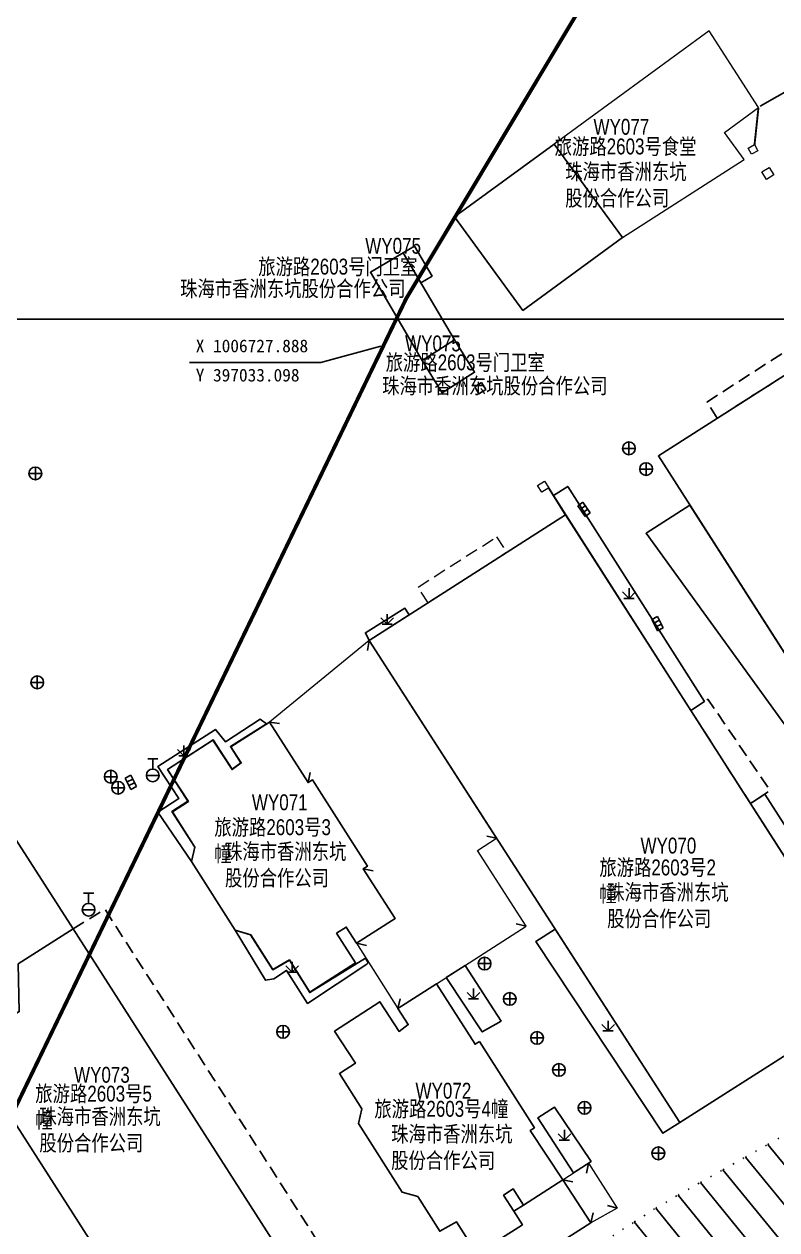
# Model space of a CAD drawing. Extents: x 396500 to 398250, y 1005980 to 1008200.
# Drawn here: x 397005.1 to 397064.3, y 1006658.4 to 1006753.2 of the extents above; entities that cross this region are included whole.
import ezdxf
from ezdxf.enums import TextEntityAlignment as Align

# ---------------------------------------------------------------- set-up
doc = ezdxf.new("R2010")
doc.units = 0
doc.header["$LTSCALE"] = 0.5
doc.linetypes.add('X4', pattern=[1.6, 0, -1.6])
doc.linetypes.add('X5', pattern=[3, 2, -1])
doc.layers.get('0').update_dxf_attribs({"linetype": 'CONTINUOUS'})
doc.layers.add('ASSIST', color=7, linetype='CONTINUOUS', plot=False)
for name, color, linetype in [('DMTZ', 3, 'CONTINUOUS'), ('GXYZ', 2, 'CONTINUOUS'), ('JMD', 6, 'CONTINUOUS'), ('ZBTZ', 3, 'CONTINUOUS'), ('权属人', 160, 'CONTINUOUS'), ('用地红线', 1, 'CONTINUOUS'), ('编号', 90, 'CONTINUOUS'), ('门牌号', 1, 'CONTINUOUS')]:
    doc.layers.add(name, color=color, linetype=linetype)
doc.layers.add('绘图层', color=6, linetype='CONTINUOUS', lineweight=5)
doc.styles.add('细等线体', font='长等线体_0.TTF', dxfattribs={"width": 0.8})
doc.styles.add('黑体', font='simhei.ttf')
doc.linetypes.add('1161', pattern='A,0,[149,AAA.SHX,S=0.15,R=0,X=0,Y=0],-1.6', length=1.6)
doc.linetypes.add('443', pattern='A,5,[169,AAA.SHX,S=0.83,R=0,X=0,Y=0],5', length=10)

# ---------------------------------------------------------------- blocks, each defined once
blk = doc.blocks.new('gc043')
for p, q in [((-1, 0), (1, 0)), ((0, -1), (0, 1))]:
    blk.add_line(p, q)
blk.add_circle((0, 0), 1)
blk = doc.blocks.new('gc133')
for p, q in [((-0.8, 2.6), (0.8, 2.6)), ((0, 1), (0, 2.6)), ((-1, 0), (1, 0))]:
    blk.add_line(p, q)
blk.add_circle((0, 0), 1)
blk = doc.blocks.new('gc041')
for p, q in [((-1, 0.5), (1, 0.5)), ((-1, -0.5), (-1, 0.5)), ((-0.33, 0.5), (-0.33, -0.5)), ((0.33, 0.5), (0.33, -0.5)), ((1, 0.5), (1, -0.5)), ((1, -0.5), (-1, -0.5))]:
    blk.add_line(p, q)
blk = doc.blocks.new('gc124')
for p, q in [((-1, 1), (0, 0)), ((-0.8, 0), (0.8, 0)), ((0, 0), (0, 1.6)), ((0, 0), (1, 1))]:
    blk.add_line(p, q)

msp = doc.modelspace()

# ---------------------------------------------------------------- linework, layer by layer
at = {"layer": 'ASSIST', "linetype": 'X4'}
msp.add_lwpolyline([(397051.352, 1006657.89), (397053.048, 1006658.975), (397054.744, 1006660.06), (397056.49, 1006661.084), (397058.257, 1006662.083), (397060.023, 1006663.082), (397061.789, 1006664.081), (397063.555, 1006665.08), (397065.598, 1006666.236)], dxfattribs=at)
at = {"layer": 'DMTZ', "linetype": 'Continuous'}
for p, q in [((397068.201, 1006659.391), (397063.555, 1006665.08)), ((397066.652, 1006658.126), (397061.789, 1006664.081)), ((397065.103, 1006656.861), (397060.023, 1006663.082)), ((397063.554, 1006655.596), (397058.257, 1006662.083)), ((397062.005, 1006654.331), (397056.49, 1006661.084)), ((397060.455, 1006653.066), (397054.744, 1006660.06)), ((397058.906, 1006651.801), (397053.048, 1006658.975))]:
    msp.add_line(p, q, dxfattribs=at)
at = {"layer": 'JMD', "linetype": 'X5'}
for p, q in [((397032.2, 1006704.728), (397032.075, 1006703.938)), ((397024.349, 1006698.308), (397025.139, 1006698.182)), ((397027.391, 1006693.547), (397027.562, 1006694.329)), ((397042.222, 1006689.165), (397041.44, 1006689.334)), ((397031.725, 1006686.763), (397032.507, 1006686.593)), ((397044.531, 1006682.251), (397043.749, 1006682.421)), ((397031.195, 1006680.906), (397031.976, 1006680.732)), ((397034.453, 1006675.759), (397034.625, 1006676.54)), ((397049.45, 1006663.591), (397049.28, 1006662.809)), ((397047.433, 1006662.29), (397048.216, 1006662.123)), ((397049.632, 1006658.914), (397049.824, 1006659.691)), ((397051.708, 1006660.075), (397050.932, 1006660.269))]:
    msp.add_line(p, q, dxfattribs=at)
at = {"layer": 'JMD', "linetype": 'Continuous', "lineweight": 0}
for points in [[(397061.684, 1006742.562), (397060.136, 1006744.679), (397062.815, 1006746.638), (397058.941, 1006752.692), (397046.738, 1006743.771), (397052.118, 1006736.413)], [(397062.507, 1006743.735), (397062.778, 1006743.249), (397062.275, 1006742.967), (397062.003, 1006743.454)], [(397063.664, 1006741.927), (397064.021, 1006741.342), (397063.45, 1006740.994), (397063.093, 1006741.579)], [(397045.978, 1006717.246), (397046.316, 1006716.72), (397045.784, 1006716.378), (397045.446, 1006716.904)], [(397032.2, 1006704.728), (397024.349, 1006698.308), (397027.391, 1006693.547), (397027.727, 1006693.764), (397032.061, 1006686.98), (397031.725, 1006686.763), (397034.229, 1006682.844), (397031.195, 1006680.906), (397034.453, 1006675.759), (397037.483, 1006677.713), (397044.531, 1006682.251), (397040.707, 1006688.189), (397042.222, 1006689.165)], [(397051.708, 1006660.075), (397049.632, 1006658.914), (397047.433, 1006662.29), (397049.45, 1006663.591)]]:
    msp.add_lwpolyline(points, close=True, dxfattribs=at)
at = {"layer": 'JMD', "color": 6, "linetype": '443', "const_width": 0.15, "flags": 128}
for points in [[(397062.507, 1006743.735), (397062.815, 1006746.638)], [(397047.639, 1006714.593), (397046.316, 1006716.72)]]:
    msp.add_lwpolyline(points, dxfattribs=at)
at = {"layer": 'JMD', "linetype": 'Continuous', "flags": 128}
for points in [[(397046.738, 1006743.771), (397052.118, 1006736.413), (397044.287, 1006730.688), (397038.908, 1006738.046)], [(397034.873, 1006735.22), (397035.749, 1006735.737), (397037.14, 1006733.383), (397036.264, 1006732.865)], [(397034.873, 1006735.22), (397032.287, 1006733.692), (397036.37, 1006726.742), (397038.915, 1006728.377)], [(397070.39, 1006729.115), (397054.948, 1006719.244), (397079.252, 1006681.256), (397094.667, 1006691.169)], [(397038.915, 1006728.377), (397036.37, 1006726.742), (397037.944, 1006724.195), (397040.489, 1006725.829)], [(397041.027, 1006725.004), (397040.494, 1006724.663), (397040.832, 1006724.136), (397041.364, 1006724.478)], [(397057.427, 1006715.369), (397053.974, 1006713.159), (397066.689, 1006695.594), (397069.094, 1006697.133)], [(397032.2, 1006704.728), (397056.63, 1006666.79), (397071.994, 1006676.589), (397047.639, 1006714.593)], [(397024.349, 1006698.308), (397021.32, 1006696.354), (397022.133, 1006695.094), (397021.412, 1006694.567), (397019.905, 1006696.891), (397016.342, 1006694.582), (397017.974, 1006692.064), (397016.715, 1006691.248), (397018.491, 1006688.461), (397018.225, 1006687.324), (397021.651, 1006681.92), (397022.876, 1006681.574), (397024.616, 1006678.842), (397025.924, 1006679.591), (397027.539, 1006677.063), (397031.121, 1006679.351), (397029.629, 1006681.685), (397030.388, 1006682.17), (397031.195, 1006680.906), (397034.229, 1006682.844), (397031.725, 1006686.763), (397032.061, 1006686.98), (397027.727, 1006693.764), (397027.391, 1006693.547)], [(397040.861, 1006673.168), (397040.525, 1006672.951), (397037.483, 1006677.713), (397034.453, 1006675.759), (397035.266, 1006674.498), (397034.545, 1006673.971), (397033.039, 1006676.296), (397029.476, 1006673.986), (397031.108, 1006671.469), (397029.849, 1006670.653), (397031.624, 1006667.865), (397031.359, 1006666.728), (397034.785, 1006661.324), (397036.009, 1006660.979), (397037.749, 1006658.246), (397039.058, 1006658.995), (397040.673, 1006656.467), (397044.254, 1006658.755), (397043.576, 1006659.817), (397042.763, 1006661.09), (397043.521, 1006661.574), (397044.329, 1006660.31), (397047.433, 1006662.29), (397044.859, 1006666.168), (397045.195, 1006666.384)], [(397040.673, 1006656.467), (397042.16, 1006654.14), (397049.632, 1006658.914), (397047.433, 1006662.29), (397044.329, 1006660.31), (397043.576, 1006659.817), (397044.254, 1006658.755)]]:
    msp.add_lwpolyline(points, close=True, dxfattribs=at)
at = {"layer": 'JMD', "linetype": 'X5', "flags": 128}
for points in [[(397059.577, 1006722.203), (397058.766, 1006723.482), (397064.929, 1006727.445), (397065.752, 1006726.15)], [(397057.492, 1006699.219), (397058.845, 1006700.108), (397063.732, 1006692.906), (397062.178, 1006691.906)]]:
    msp.add_lwpolyline(points, close=True, dxfattribs=at)
at = {"layer": 'JMD', "linetype": 'X5', "lineweight": 0}
msp.add_lwpolyline([(397036.83, 1006707.686), (397036.041, 1006708.919), (397042.213, 1006712.868), (397043.004, 1006711.632)], close=True, dxfattribs=at)
at = {"layer": 'JMD', "linetype": 'Continuous', "elevation": 34.453, "flags": 128}
msp.add_lwpolyline([(397008.908, 1006682.048), (397004.58, 1006679.276), (397004.669, 1006675.521), (397000.45, 1006672.819), (396996.955, 1006678.276), (397003.282, 1006690.831), (397008.908, 1006682.048)], dxfattribs=at)
at = {"layer": 'JMD', "linetype": 'X5', "elevation": 34.453, "flags": 128}
msp.add_lwpolyline([(397008.908, 1006682.048), (397011.413, 1006683.575), (397032.105, 1006651.269), (397029.635, 1006649.687)], dxfattribs=at)
at = {"layer": 'JMD', "linetype": 'Continuous', "elevation": 34.453, "flags": 128}
msp.add_lwpolyline([(397000.45, 1006672.819), (397019.446, 1006643.161), (397029.635, 1006649.687), (397008.908, 1006682.048), (397004.58, 1006679.276), (397004.669, 1006675.521)], close=True, dxfattribs=at)
at = {"layer": 'ZBTZ', "linetype": '1161', "flags": 128}
msp.add_lwpolyline([(397070.617, 1006751.109), (397062.951, 1006746.768)], dxfattribs=at)
at = {"layer": 'ZBTZ', "linetype": '1161'}
for points in [[(397057.492, 1006699.219), (397058.562, 1006699.922), (397047.816, 1006716.836), (397046.692, 1006716.116)], [(397032.2, 1006704.728), (397031.892, 1006705.333), (397035.008, 1006707.261), (397035.343, 1006706.736)], [(397062.178, 1006691.906), (397063.323, 1006692.643), (397072.742, 1006677.892), (397071.62, 1006677.173)], [(397056.63, 1006666.79), (397046.821, 1006682.022), (397045.306, 1006681.047), (397055.305, 1006665.957)], [(397039.733, 1006679.162), (397038.248, 1006678.205), (397041.086, 1006673.922), (397042.57, 1006674.781)], [(397048.275, 1006662.833), (397049.651, 1006663.74), (397046.784, 1006668.002), (397045.448, 1006667.16)]]:
    msp.add_lwpolyline(points, close=True, dxfattribs=at)
at = {"layer": 'ZBTZ', "linetype": '1161', "flags": 128}
for points in [[(397024.111, 1006698.154), (397023.63, 1006698.523), (397020.886, 1006696.749), (397020.103, 1006697.728), (397015.568, 1006694.797), (397017.214, 1006692.283), (397015.561, 1006691.218), (397018.225, 1006687.324), (397018.491, 1006688.461), (397016.672, 1006691.267), (397017.925, 1006692.073), (397016.336, 1006694.584), (397019.911, 1006696.916), (397021.416, 1006694.592), (397022.104, 1006695.104), (397021.283, 1006696.371)], [(397021.651, 1006681.92), (397024.044, 1006677.987), (397024.686, 1006678.112), (397025.695, 1006678.769), (397027.343, 1006676.168), (397032.019, 1006679.269), (397032.12, 1006679.359), (397031.893, 1006679.737), (397027.523, 1006677.022), (397025.915, 1006679.567), (397024.605, 1006678.815), (397022.866, 1006681.577)]]:
    msp.add_lwpolyline(points, close=True, dxfattribs=at)
at = {"layer": '用地红线', "linetype": 'Continuous', "const_width": 0.3, "flags": 128}
msp.add_lwpolyline([(396896.967, 1006409.306, -0.090189), (397228.694, 1007024.028), (397387.801, 1007222.911), (397401.305, 1007212.108), (397426.328, 1007243.385), (397412.824, 1007254.188), (397549.486, 1007427.159), (397597.059, 1007408.487), (397590.114, 1007392.957), (397593.63, 1007391.179), (397580.301, 1007365.498), (397677.782, 1007288.139), (397658.983, 1007180.178), (397680.098, 1007163.581), (397691.215, 1007135.064, -0.057003), (397648.052, 1007084.953), (397357.499, 1006816.503, 0.141668), (397271.322, 1006673.857), (397185.657, 1006354.399)], format="xyb", dxfattribs=at)
at = {"layer": '用地红线', "linetype": 'Continuous', "flags": 128}
msp.add_lwpolyline([(397033.098, 1006727.888), (397028.386, 1006726.598), (397018.052, 1006726.598)], dxfattribs=at)
at = {"layer": '绘图层', "linetype": 'Continuous', "flags": 128}
for points in [[(396900, 1007130), (396900, 1006730), (397300, 1006730), (397300, 1007130)], [(396900, 1006730), (396900, 1006330), (397300, 1006330), (397300, 1006730)]]:
    msp.add_lwpolyline(points, close=True, dxfattribs=at)

# ---------------------------------------------------------------- block references
at = {"layer": 'GXYZ', "linetype": 'Continuous', "xscale": 0.5, "yscale": 0.5, "zscale": 0.5}
for name, p in [('gc043', (397052.623, 1006719.837)), ('gc043', (397053.98, 1006718.201)), ('gc043', (397011.863, 1006694.007)), ('gc133', (397015.173, 1006694.109)), ('gc043', (397012.44, 1006693.136)), ('gc133', (397010.123, 1006683.535)), ('gc043', (397041.276, 1006679.299)), ('gc043', (397043.256, 1006676.528)), ('gc043', (397025.42, 1006673.935)), ('gc043', (397045.399, 1006673.454)), ('gc043', (397047.116, 1006670.938)), ('gc043', (397049.133, 1006667.955)), ('gc043', (397054.939, 1006664.376))]:
    msp.add_blockref(name, p, dxfattribs=at)
at = {"layer": 'GXYZ', "linetype": 'Continuous', "xscale": 0.5, "yscale": 0.5}
for p in [(397005.936, 1006717.866, 14.829), (397006.081, 1006701.428, 15.579)]:
    msp.add_blockref('gc043', p, dxfattribs=at)
at = {"layer": 'GXYZ', "xscale": 0.5, "yscale": 0.5, "zscale": 0.5}
for p, rotation in [((397049.088, 1006715.039), 125.2925745514918), ((397054.877, 1006706.046), 297.4538176158968), ((397013.449, 1006693.562), 295.8868865395898)]:
    msp.add_blockref('gc041', p, dxfattribs=dict(at, rotation=rotation))
at = {"layer": 'ZBTZ', "linetype": 'Continuous', "xscale": 0.5, "yscale": 0.5}
for p in [(397052.633, 1006708.036), (397033.615, 1006705.993), (397017.628, 1006695.65), (397026.142, 1006678.635), (397040.401, 1006676.532), (397050.982, 1006674.009), (397047.549, 1006665.417)]:
    msp.add_blockref('gc124', p, dxfattribs=at)

# ---------------------------------------------------------------- texts
at = {"layer": '权属人', "linetype": 'Continuous', "char_height": 1.25, "attachment_point": 1, "style": '细等线体'}
for insert, own_width in [((397047.613, 1006742.239, 24), 9.80965), ((397017.322, 1006733.034, 24), 18.25468), ((397033.214, 1006725.382, 24), 18.25468), ((397020.854, 1006688.754), 9.87243), ((397050.918, 1006685.551), 10.17953), ((397006.25, 1006667.903), 9.57333), ((397033.923, 1006666.529), 10.05376)]:
    msp.add_mtext_dynamic_manual_height_columns('珠海市香洲东坑股份合作公司', width=2.47045, gutter_width=1, heights=[0], dxfattribs=dict(at, insert=insert)).dxf.set("width", own_width)
at = {"layer": '用地红线', "linetype": 'Continuous', "style": '黑体'}
msp.add_text('X 1006727.888', height=1, dxfattribs=at).set_placement((397018.552, 1006727.098), align=Align.BOTTOM_LEFT)
msp.add_text('Y 397033.098', height=1, dxfattribs=at).set_placement((397018.552, 1006726.098), align=Align.TOP_LEFT)
at = {"layer": '编号', "linetype": 'Continuous', "char_height": 1.25, "attachment_point": 1, "style": '细等线体'}
for s, insert in [('WY077', (397049.84, 1006745.757, 24)), ('WY075', (397031.885, 1006736.397, 24)), ('WY075', (397035.018, 1006728.715, 24)), ('WY071', (397022.968, 1006692.617)), ('WY070', (397053.538, 1006689.212)), ('WY073', (397008.979, 1006671.18)), ('WY072', (397035.839, 1006669.926))]:
    msp.add_mtext_dynamic_manual_height_columns(s, width=0.93234, gutter_width=1, heights=[0], dxfattribs=dict(at, insert=insert))
at = {"layer": '门牌号', "linetype": 'Continuous', "char_height": 1.25, "attachment_point": 1, "style": '细等线体'}
for s, insert, own_width in [('\\pt1.8;旅游路2603号食堂', (397046.784, 1006744.211, 24), 11.04919), ('\\pt1.8;旅游路2603号门卫室', (397023.47, 1006734.758, 24), 11.83721), ('\\pt1.8;旅游路2603号门卫室', (397033.491, 1006727.225, 24), 11.83721), ('\\pt1.8;旅游路2603号4幢', (397032.6, 1006668.502), 10.52076)]:
    msp.add_mtext_dynamic_manual_height_columns(s, width=9.87209, gutter_width=1, heights=[0.632], dxfattribs=dict(at, insert=insert)).dxf.set("width", own_width)
for s, insert in [('\\pt1.8;旅游路2603号3幢', (397020.012, 1006690.658)), ('\\pt1.8;旅游路2603号2幢', (397050.297, 1006687.491)), ('\\pt1.8;旅游路2603号5幢', (397005.93, 1006669.696))]:
    msp.add_mtext_dynamic_manual_height_columns(s, width=9.87209, gutter_width=1, heights=[0.632], dxfattribs=dict(at, insert=insert))

doc.saveas('drawing.dxf')
